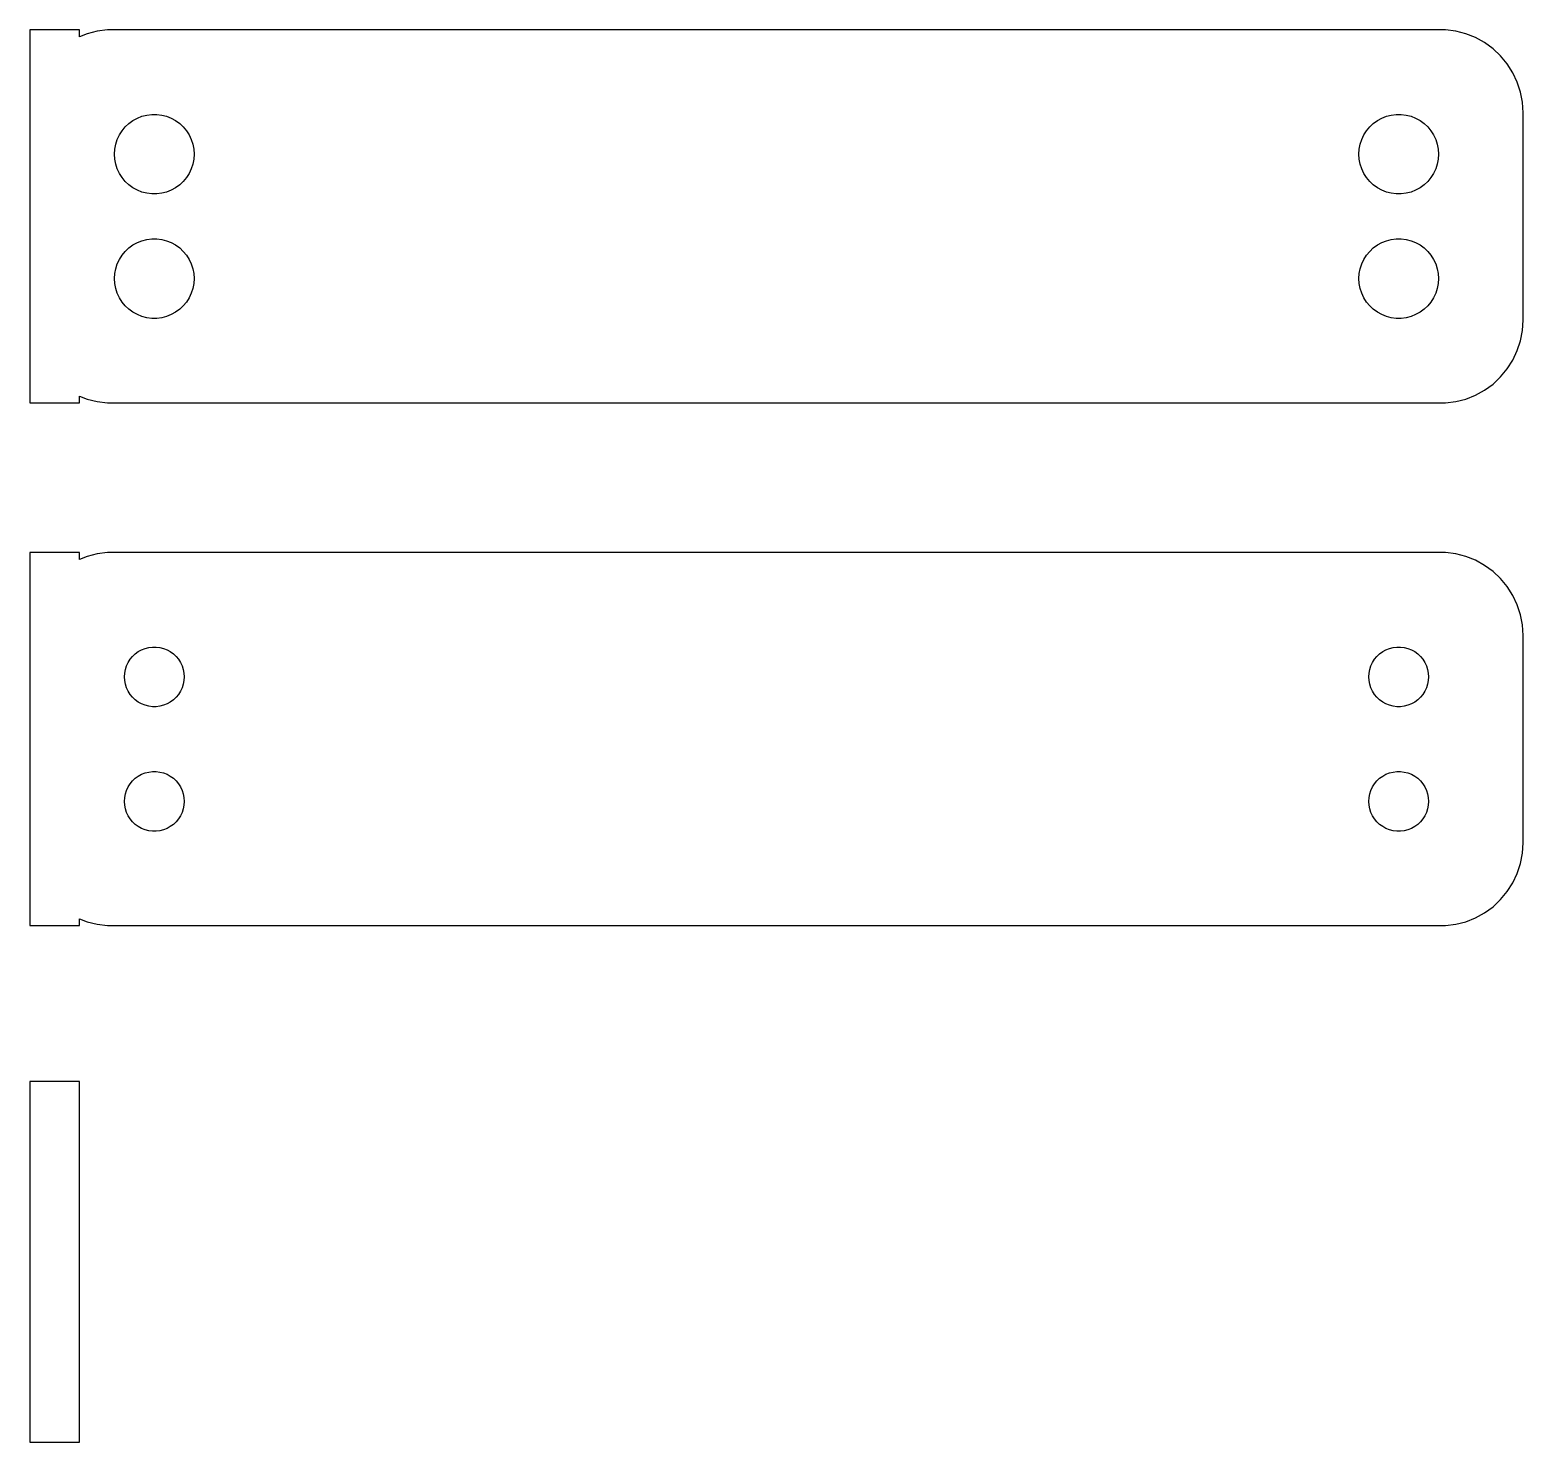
# Model space of a CAD drawing. Header units: metres. Extents: x -45 to 45, y -10.9 to 74.2.
import ezdxf

# ---------------------------------------------------------------- set-up
doc = ezdxf.new("R2010")
doc.units = ezdxf.units.M

msp = doc.modelspace()

# ---------------------------------------------------------------- linework, layer by layer
for p, q in [((-42, 74.2401), (-45, 74.2401)), ((-45, 74.2401), (-45, 51.7599)), ((-42, 73.8252), (-42, 74.2401)), ((-41.5451, 74.0053), (-42, 73.8252)), ((-40.9369, 74.1614), (-41.5451, 74.0053)), ((-40.3139, 74.2401), (-40.9369, 74.1614)), ((40.3139, 74.2401), (-40.3139, 74.2401)), ((40.9369, 74.1614), (40.3139, 74.2401)), ((41.5451, 74.0053), (40.9369, 74.1614)), ((42.1289, 73.7741), (41.5451, 74.0053)), ((42.6791, 73.4716), (42.1289, 73.7741)), ((43.1871, 73.1026), (42.6791, 73.4716)), ((43.6448, 72.6727), (43.1871, 73.1026)), ((44.0451, 72.1889), (43.6448, 72.6727)), ((44.3815, 71.6588), (44.0451, 72.1889)), ((44.6489, 71.0906), (44.3815, 71.6588)), ((44.8429, 70.4934), (44.6489, 71.0906)), ((44.9606, 69.8767), (44.8429, 70.4934)), ((45, 69.25), (44.9606, 69.8767)), ((-39.2495, 68.3929), (-39.0298, 68.5992)), ((-39.0298, 68.5992), (-38.786, 68.7764)), ((-38.786, 68.7764), (-38.5219, 68.9216)), ((-38.5219, 68.9216), (-38.2416, 69.0325)), ((-38.2416, 69.0325), (-37.9497, 69.1075)), ((-37.9497, 69.1075), (-37.6507, 69.1453)), ((-37.6507, 69.1453), (-37.3493, 69.1453)), ((-37.3493, 69.1453), (-37.0503, 69.1075)), ((-37.0503, 69.1075), (-36.7584, 69.0325)), ((-36.7584, 69.0325), (-36.4781, 68.9216)), ((-36.4781, 68.9216), (-36.214, 68.7764)), ((-36.214, 68.7764), (-35.9702, 68.5992)), ((-35.9702, 68.5992), (-35.7505, 68.3929)), ((35.7505, 68.3929), (35.9702, 68.5992)), ((35.9702, 68.5992), (36.214, 68.7764)), ((36.214, 68.7764), (36.4781, 68.9216)), ((36.4781, 68.9216), (36.7584, 69.0325)), ((36.7584, 69.0325), (37.0503, 69.1075)), ((37.0503, 69.1075), (37.3493, 69.1453)), ((37.3493, 69.1453), (37.6507, 69.1453)), ((37.6507, 69.1453), (37.9497, 69.1075)), ((37.9497, 69.1075), (38.2416, 69.0325)), ((38.2416, 69.0325), (38.5219, 68.9216)), ((38.5219, 68.9216), (38.786, 68.7764)), ((38.786, 68.7764), (39.0298, 68.5992)), ((39.0298, 68.5992), (39.2495, 68.3929)), ((45, 56.75), (45, 69.25)), ((-39.8246, 67.3468), (-39.7315, 67.6335)), ((-39.7315, 67.6335), (-39.6031, 67.9062)), ((-39.6031, 67.9062), (-39.4416, 68.1607)), ((-39.4416, 68.1607), (-39.2495, 68.3929)), ((-35.7505, 68.3929), (-35.5583, 68.1607)), ((-35.5583, 68.1607), (-35.3969, 67.9062)), ((-35.3969, 67.9062), (-35.2685, 67.6335)), ((-35.2685, 67.6335), (-35.1754, 67.3468)), ((35.1754, 67.3468), (35.2685, 67.6335)), ((35.2685, 67.6335), (35.3969, 67.9062)), ((35.3969, 67.9062), (35.5583, 68.1607)), ((35.5583, 68.1607), (35.7505, 68.3929)), ((39.2495, 68.3929), (39.4416, 68.1607)), ((39.4416, 68.1607), (39.6031, 67.9062)), ((39.6031, 67.9062), (39.7315, 67.6335)), ((39.7315, 67.6335), (39.8246, 67.3468)), ((-39.9, 66.75), (-39.8811, 67.0508)), ((-39.8811, 66.4492), (-39.9, 66.75)), ((-39.8811, 67.0508), (-39.8246, 67.3468)), ((-35.1754, 67.3468), (-35.1189, 67.0508)), ((-35.1189, 67.0508), (-35.1, 66.75)), ((-35.1, 66.75), (-35.1189, 66.4492)), ((35.1, 66.75), (35.1189, 67.0508)), ((35.1189, 66.4492), (35.1, 66.75)), ((35.1189, 67.0508), (35.1754, 67.3468)), ((39.8246, 67.3468), (39.8811, 67.0508)), ((39.8811, 67.0508), (39.9, 66.75)), ((39.9, 66.75), (39.8811, 66.4492)), ((-39.8246, 66.1531), (-39.8811, 66.4492)), ((-39.7315, 65.8665), (-39.8246, 66.1531)), ((-39.6031, 65.5938), (-39.7315, 65.8665)), ((-35.2685, 65.8665), (-35.3969, 65.5938)), ((-35.1754, 66.1531), (-35.2685, 65.8665)), ((-35.1189, 66.4492), (-35.1754, 66.1531)), ((35.1754, 66.1531), (35.1189, 66.4492)), ((35.2685, 65.8665), (35.1754, 66.1531)), ((35.3969, 65.5938), (35.2685, 65.8665)), ((39.7315, 65.8665), (39.6031, 65.5938)), ((39.8246, 66.1531), (39.7315, 65.8665)), ((39.8811, 66.4492), (39.8246, 66.1531)), ((-39.4416, 65.3393), (-39.6031, 65.5938)), ((-39.2495, 65.1071), (-39.4416, 65.3393)), ((-39.0298, 64.9008), (-39.2495, 65.1071)), ((-38.786, 64.7236), (-39.0298, 64.9008)), ((-35.9702, 64.9008), (-36.214, 64.7236)), ((-35.7505, 65.1071), (-35.9702, 64.9008)), ((-35.5583, 65.3393), (-35.7505, 65.1071)), ((-35.3969, 65.5938), (-35.5583, 65.3393)), ((35.5583, 65.3393), (35.3969, 65.5938)), ((35.7505, 65.1071), (35.5583, 65.3393)), ((35.9702, 64.9008), (35.7505, 65.1071)), ((36.214, 64.7236), (35.9702, 64.9008)), ((39.0298, 64.9008), (38.786, 64.7236)), ((39.2495, 65.1071), (39.0298, 64.9008)), ((39.4416, 65.3393), (39.2495, 65.1071)), ((39.6031, 65.5938), (39.4416, 65.3393)), ((-38.5219, 64.5784), (-38.786, 64.7236)), ((-38.2416, 64.4675), (-38.5219, 64.5784)), ((-37.9497, 64.3925), (-38.2416, 64.4675)), ((-37.6507, 64.3547), (-37.9497, 64.3925)), ((-37.3493, 64.3547), (-37.6507, 64.3547)), ((-37.0503, 64.3925), (-37.3493, 64.3547)), ((-36.7584, 64.4675), (-37.0503, 64.3925)), ((-36.4781, 64.5784), (-36.7584, 64.4675)), ((-36.214, 64.7236), (-36.4781, 64.5784)), ((36.4781, 64.5784), (36.214, 64.7236)), ((36.7584, 64.4675), (36.4781, 64.5784)), ((37.0503, 64.3925), (36.7584, 64.4675)), ((37.3493, 64.3547), (37.0503, 64.3925)), ((37.6507, 64.3547), (37.3493, 64.3547)), ((37.9497, 64.3925), (37.6507, 64.3547)), ((38.2416, 64.4675), (37.9497, 64.3925)), ((38.5219, 64.5784), (38.2416, 64.4675)), ((38.786, 64.7236), (38.5219, 64.5784)), ((-39.0298, 61.0992), (-38.786, 61.2764)), ((-38.786, 61.2764), (-38.5219, 61.4216)), ((-38.5219, 61.4216), (-38.2416, 61.5325)), ((-38.2416, 61.5325), (-37.9497, 61.6075)), ((-37.9497, 61.6075), (-37.6507, 61.6453)), ((-37.6507, 61.6453), (-37.3493, 61.6453)), ((-37.3493, 61.6453), (-37.0503, 61.6075)), ((-37.0503, 61.6075), (-36.7584, 61.5325)), ((-36.7584, 61.5325), (-36.4781, 61.4216)), ((-36.4781, 61.4216), (-36.214, 61.2764)), ((-36.214, 61.2764), (-35.9702, 61.0992)), ((35.9702, 61.0992), (36.214, 61.2764)), ((36.214, 61.2764), (36.4781, 61.4216)), ((36.4781, 61.4216), (36.7584, 61.5325)), ((36.7584, 61.5325), (37.0503, 61.6075)), ((37.0503, 61.6075), (37.3493, 61.6453)), ((37.3493, 61.6453), (37.6507, 61.6453)), ((37.6507, 61.6453), (37.9497, 61.6075)), ((37.9497, 61.6075), (38.2416, 61.5325)), ((38.2416, 61.5325), (38.5219, 61.4216)), ((38.5219, 61.4216), (38.786, 61.2764)), ((38.786, 61.2764), (39.0298, 61.0992)), ((-39.7315, 60.1335), (-39.6031, 60.4062)), ((-39.6031, 60.4062), (-39.4416, 60.6607)), ((-39.4416, 60.6607), (-39.2495, 60.8929)), ((-39.2495, 60.8929), (-39.0298, 61.0992)), ((-35.9702, 61.0992), (-35.7505, 60.8929)), ((-35.7505, 60.8929), (-35.5583, 60.6607)), ((-35.5583, 60.6607), (-35.3969, 60.4062)), ((-35.3969, 60.4062), (-35.2685, 60.1335)), ((35.2685, 60.1335), (35.3969, 60.4062)), ((35.3969, 60.4062), (35.5583, 60.6607)), ((35.5583, 60.6607), (35.7505, 60.8929)), ((35.7505, 60.8929), (35.9702, 61.0992)), ((39.0298, 61.0992), (39.2495, 60.8929)), ((39.2495, 60.8929), (39.4416, 60.6607)), ((39.4416, 60.6607), (39.6031, 60.4062)), ((39.6031, 60.4062), (39.7315, 60.1335)), ((-39.9, 59.25), (-39.8811, 59.5508)), ((-39.8811, 59.5508), (-39.8246, 59.8469)), ((-39.8246, 59.8469), (-39.7315, 60.1335)), ((-35.2685, 60.1335), (-35.1754, 59.8469)), ((-35.1754, 59.8469), (-35.1189, 59.5508)), ((-35.1189, 59.5508), (-35.1, 59.25)), ((35.1, 59.25), (35.1189, 59.5508)), ((35.1189, 59.5508), (35.1754, 59.8469)), ((35.1754, 59.8469), (35.2685, 60.1335)), ((39.7315, 60.1335), (39.8246, 59.8469)), ((39.8246, 59.8469), (39.8811, 59.5508)), ((39.8811, 59.5508), (39.9, 59.25)), ((-39.8811, 58.9492), (-39.9, 59.25)), ((-39.8246, 58.6532), (-39.8811, 58.9492)), ((-39.7315, 58.3665), (-39.8246, 58.6532)), ((-35.1754, 58.6532), (-35.2685, 58.3665)), ((-35.1189, 58.9492), (-35.1754, 58.6532)), ((-35.1, 59.25), (-35.1189, 58.9492)), ((35.1189, 58.9492), (35.1, 59.25)), ((35.1754, 58.6532), (35.1189, 58.9492)), ((35.2685, 58.3665), (35.1754, 58.6532)), ((39.8246, 58.6532), (39.7315, 58.3665)), ((39.8811, 58.9492), (39.8246, 58.6532)), ((39.9, 59.25), (39.8811, 58.9492)), ((-39.6031, 58.0938), (-39.7315, 58.3665)), ((-39.4416, 57.8393), (-39.6031, 58.0938)), ((-39.2495, 57.6071), (-39.4416, 57.8393)), ((-39.0298, 57.4008), (-39.2495, 57.6071)), ((-35.7505, 57.6071), (-35.9702, 57.4008)), ((-35.5583, 57.8393), (-35.7505, 57.6071)), ((-35.3969, 58.0938), (-35.5583, 57.8393)), ((-35.2685, 58.3665), (-35.3969, 58.0938)), ((35.3969, 58.0938), (35.2685, 58.3665)), ((35.5583, 57.8393), (35.3969, 58.0938)), ((35.7505, 57.6071), (35.5583, 57.8393)), ((35.9702, 57.4008), (35.7505, 57.6071)), ((39.2495, 57.6071), (39.0298, 57.4008)), ((39.4416, 57.8393), (39.2495, 57.6071)), ((39.6031, 58.0938), (39.4416, 57.8393)), ((39.7315, 58.3665), (39.6031, 58.0938)), ((-38.786, 57.2236), (-39.0298, 57.4008)), ((-38.5219, 57.0784), (-38.786, 57.2236)), ((-38.2416, 56.9675), (-38.5219, 57.0784)), ((-37.9497, 56.8925), (-38.2416, 56.9675)), ((-37.6507, 56.8547), (-37.9497, 56.8925)), ((-37.3493, 56.8547), (-37.6507, 56.8547)), ((-37.0503, 56.8925), (-37.3493, 56.8547)), ((-36.7584, 56.9675), (-37.0503, 56.8925)), ((-36.4781, 57.0784), (-36.7584, 56.9675)), ((-36.214, 57.2236), (-36.4781, 57.0784)), ((-35.9702, 57.4008), (-36.214, 57.2236)), ((36.214, 57.2236), (35.9702, 57.4008)), ((36.4781, 57.0784), (36.214, 57.2236)), ((36.7584, 56.9675), (36.4781, 57.0784)), ((37.0503, 56.8925), (36.7584, 56.9675)), ((37.3493, 56.8547), (37.0503, 56.8925)), ((37.6507, 56.8547), (37.3493, 56.8547)), ((37.9497, 56.8925), (37.6507, 56.8547)), ((38.2416, 56.9675), (37.9497, 56.8925)), ((38.5219, 57.0784), (38.2416, 56.9675)), ((38.786, 57.2236), (38.5219, 57.0784)), ((39.0298, 57.4008), (38.786, 57.2236)), ((44.9606, 56.1233), (45, 56.75)), ((44.8429, 55.5066), (44.9606, 56.1233)), ((44.3815, 54.3412), (44.6489, 54.9094)), ((44.6489, 54.9094), (44.8429, 55.5066)), ((44.0451, 53.8111), (44.3815, 54.3412)), ((43.1871, 52.8974), (43.6448, 53.3273)), ((43.6448, 53.3273), (44.0451, 53.8111)), ((41.5451, 51.9947), (42.1289, 52.2259)), ((42.1289, 52.2259), (42.6791, 52.5284)), ((42.6791, 52.5284), (43.1871, 52.8974)), ((-45, 51.7599), (-42, 51.7599)), ((-42, 52.1748), (-41.5451, 51.9947)), ((-42, 51.7599), (-42, 52.1748)), ((-41.5451, 51.9947), (-40.9369, 51.8386)), ((-40.9369, 51.8386), (-40.3139, 51.7599)), ((-40.3139, 51.7599), (40.3139, 51.7599)), ((40.3139, 51.7599), (40.9369, 51.8386)), ((40.9369, 51.8386), (41.5451, 51.9947)), ((-42, 42.7401), (-45, 42.7401)), ((-45, 42.7401), (-45, 20.2599)), ((-42, 42.3252), (-42, 42.7401)), ((-41.5451, 42.5053), (-42, 42.3252)), ((-40.9369, 42.6614), (-41.5451, 42.5053)), ((-40.3139, 42.7401), (-40.9369, 42.6614)), ((40.3139, 42.7401), (-40.3139, 42.7401)), ((40.9369, 42.6614), (40.3139, 42.7401)), ((41.5451, 42.5053), (40.9369, 42.6614)), ((42.1289, 42.2741), (41.5451, 42.5053)), ((42.6791, 41.9716), (42.1289, 42.2741)), ((43.1871, 41.6026), (42.6791, 41.9716)), ((43.6448, 41.1727), (43.1871, 41.6026)), ((44.0451, 40.6889), (43.6448, 41.1727)), ((44.3815, 40.1588), (44.0451, 40.6889)), ((44.6489, 39.5906), (44.3815, 40.1588)), ((44.8429, 38.9934), (44.6489, 39.5906)), ((44.9606, 38.3767), (44.8429, 38.9934)), ((45, 37.75), (44.9606, 38.3767)), ((-38.2664, 36.8787), (-38.0562, 36.9619)), ((-38.0562, 36.9619), (-37.8373, 37.0181)), ((-37.8373, 37.0181), (-37.613, 37.0464)), ((-37.613, 37.0464), (-37.387, 37.0464)), ((-37.387, 37.0464), (-37.1627, 37.0181)), ((-37.1627, 37.0181), (-36.9438, 36.9619)), ((-36.9438, 36.9619), (-36.7336, 36.8787)), ((36.7336, 36.8787), (36.9438, 36.9619)), ((36.9438, 36.9619), (37.1627, 37.0181)), ((37.1627, 37.0181), (37.387, 37.0464)), ((37.387, 37.0464), (37.613, 37.0464)), ((37.613, 37.0464), (37.8373, 37.0181)), ((37.8373, 37.0181), (38.0562, 36.9619)), ((38.0562, 36.9619), (38.2664, 36.8787)), ((45, 25.25), (45, 37.75)), ((-39.1736, 35.9126), (-39.0773, 36.1171)), ((-39.0773, 36.1171), (-38.9562, 36.308)), ((-38.9562, 36.308), (-38.8121, 36.4822)), ((-38.8121, 36.4822), (-38.6474, 36.6369)), ((-38.6474, 36.6369), (-38.4645, 36.7698)), ((-38.4645, 36.7698), (-38.2664, 36.8787)), ((-36.7336, 36.8787), (-36.5355, 36.7698)), ((-36.5355, 36.7698), (-36.3526, 36.6369)), ((-36.3526, 36.6369), (-36.1879, 36.4822)), ((-36.1879, 36.4822), (-36.0438, 36.308)), ((-36.0438, 36.308), (-35.9226, 36.1171)), ((-35.9226, 36.1171), (-35.8264, 35.9126)), ((35.8264, 35.9126), (35.9226, 36.1171)), ((35.9226, 36.1171), (36.0438, 36.308)), ((36.0438, 36.308), (36.1879, 36.4822)), ((36.1879, 36.4822), (36.3526, 36.6369)), ((36.3526, 36.6369), (36.5355, 36.7698)), ((36.5355, 36.7698), (36.7336, 36.8787)), ((38.2664, 36.8787), (38.4645, 36.7698)), ((38.4645, 36.7698), (38.6474, 36.6369)), ((38.6474, 36.6369), (38.8121, 36.4822)), ((38.8121, 36.4822), (38.9562, 36.308)), ((38.9562, 36.308), (39.0773, 36.1171)), ((39.0773, 36.1171), (39.1736, 35.9126)), ((-39.3, 35.25), (-39.2858, 35.4756)), ((-39.2858, 35.0244), (-39.3, 35.25)), ((-39.2858, 35.4756), (-39.2434, 35.6976)), ((-39.2434, 35.6976), (-39.1736, 35.9126)), ((-35.8264, 35.9126), (-35.7565, 35.6976)), ((-35.7565, 35.6976), (-35.7142, 35.4756)), ((-35.7142, 35.4756), (-35.7, 35.25)), ((-35.7, 35.25), (-35.7142, 35.0244)), ((35.7, 35.25), (35.7142, 35.4756)), ((35.7142, 35.0244), (35.7, 35.25)), ((35.7142, 35.4756), (35.7565, 35.6976)), ((35.7565, 35.6976), (35.8264, 35.9126)), ((39.1736, 35.9126), (39.2434, 35.6976)), ((39.2434, 35.6976), (39.2858, 35.4756)), ((39.2858, 35.4756), (39.3, 35.25)), ((39.3, 35.25), (39.2858, 35.0244)), ((-39.2434, 34.8024), (-39.2858, 35.0244)), ((-39.1736, 34.5874), (-39.2434, 34.8024)), ((-39.0773, 34.3828), (-39.1736, 34.5874)), ((-38.9562, 34.192), (-39.0773, 34.3828)), ((-35.9226, 34.3828), (-36.0438, 34.192)), ((-35.8264, 34.5874), (-35.9226, 34.3828)), ((-35.7565, 34.8024), (-35.8264, 34.5874)), ((-35.7142, 35.0244), (-35.7565, 34.8024)), ((35.7565, 34.8024), (35.7142, 35.0244)), ((35.8264, 34.5874), (35.7565, 34.8024)), ((35.9226, 34.3828), (35.8264, 34.5874)), ((36.0438, 34.192), (35.9226, 34.3828)), ((39.0773, 34.3828), (38.9562, 34.192)), ((39.1736, 34.5874), (39.0773, 34.3828)), ((39.2434, 34.8024), (39.1736, 34.5874)), ((39.2858, 35.0244), (39.2434, 34.8024)), ((-38.8121, 34.0178), (-38.9562, 34.192)), ((-38.6474, 33.8631), (-38.8121, 34.0178)), ((-38.4645, 33.7302), (-38.6474, 33.8631)), ((-38.2664, 33.6213), (-38.4645, 33.7302)), ((-38.0562, 33.5381), (-38.2664, 33.6213)), ((-37.8373, 33.4819), (-38.0562, 33.5381)), ((-37.613, 33.4536), (-37.8373, 33.4819)), ((-37.387, 33.4536), (-37.613, 33.4536)), ((-37.1627, 33.4819), (-37.387, 33.4536)), ((-36.9438, 33.5381), (-37.1627, 33.4819)), ((-36.7336, 33.6213), (-36.9438, 33.5381)), ((-36.5355, 33.7302), (-36.7336, 33.6213)), ((-36.3526, 33.8631), (-36.5355, 33.7302)), ((-36.1879, 34.0178), (-36.3526, 33.8631)), ((-36.0438, 34.192), (-36.1879, 34.0178)), ((36.1879, 34.0178), (36.0438, 34.192)), ((36.3526, 33.8631), (36.1879, 34.0178)), ((36.5355, 33.7302), (36.3526, 33.8631)), ((36.7336, 33.6213), (36.5355, 33.7302)), ((36.9438, 33.5381), (36.7336, 33.6213)), ((37.1627, 33.4819), (36.9438, 33.5381)), ((37.387, 33.4536), (37.1627, 33.4819)), ((37.613, 33.4536), (37.387, 33.4536)), ((37.8373, 33.4819), (37.613, 33.4536)), ((38.0562, 33.5381), (37.8373, 33.4819)), ((38.2664, 33.6213), (38.0562, 33.5381)), ((38.4645, 33.7302), (38.2664, 33.6213)), ((38.6474, 33.8631), (38.4645, 33.7302)), ((38.8121, 34.0178), (38.6474, 33.8631)), ((38.9562, 34.192), (38.8121, 34.0178)), ((-39.0773, 28.6172), (-38.9562, 28.808)), ((-38.9562, 28.808), (-38.8121, 28.9822)), ((-38.8121, 28.9822), (-38.6474, 29.1369)), ((-38.6474, 29.1369), (-38.4645, 29.2698)), ((-38.4645, 29.2698), (-38.2664, 29.3787)), ((-38.2664, 29.3787), (-38.0562, 29.4619)), ((-38.0562, 29.4619), (-37.8373, 29.5181)), ((-37.8373, 29.5181), (-37.613, 29.5464)), ((-37.613, 29.5464), (-37.387, 29.5464)), ((-37.387, 29.5464), (-37.1627, 29.5181)), ((-37.1627, 29.5181), (-36.9438, 29.4619)), ((-36.9438, 29.4619), (-36.7336, 29.3787)), ((-36.7336, 29.3787), (-36.5355, 29.2698)), ((-36.5355, 29.2698), (-36.3526, 29.1369)), ((-36.3526, 29.1369), (-36.1879, 28.9822)), ((-36.1879, 28.9822), (-36.0438, 28.808)), ((-36.0438, 28.808), (-35.9226, 28.6172)), ((35.9226, 28.6172), (36.0438, 28.808)), ((36.0438, 28.808), (36.1879, 28.9822)), ((36.1879, 28.9822), (36.3526, 29.1369)), ((36.3526, 29.1369), (36.5355, 29.2698)), ((36.5355, 29.2698), (36.7336, 29.3787)), ((36.7336, 29.3787), (36.9438, 29.4619)), ((36.9438, 29.4619), (37.1627, 29.5181)), ((37.1627, 29.5181), (37.387, 29.5464)), ((37.387, 29.5464), (37.613, 29.5464)), ((37.613, 29.5464), (37.8373, 29.5181)), ((37.8373, 29.5181), (38.0562, 29.4619)), ((38.0562, 29.4619), (38.2664, 29.3787)), ((38.2664, 29.3787), (38.4645, 29.2698)), ((38.4645, 29.2698), (38.6474, 29.1369)), ((38.6474, 29.1369), (38.8121, 28.9822)), ((38.8121, 28.9822), (38.9562, 28.808)), ((38.9562, 28.808), (39.0773, 28.6172)), ((-39.3, 27.75), (-39.2858, 27.9756)), ((-39.2858, 27.9756), (-39.2434, 28.1976)), ((-39.2434, 28.1976), (-39.1736, 28.4126)), ((-39.1736, 28.4126), (-39.0773, 28.6172)), ((-35.9226, 28.6172), (-35.8264, 28.4126)), ((-35.8264, 28.4126), (-35.7565, 28.1976)), ((-35.7565, 28.1976), (-35.7142, 27.9756)), ((-35.7142, 27.9756), (-35.7, 27.75)), ((35.7, 27.75), (35.7142, 27.9756)), ((35.7142, 27.9756), (35.7565, 28.1976)), ((35.7565, 28.1976), (35.8264, 28.4126)), ((35.8264, 28.4126), (35.9226, 28.6172)), ((39.0773, 28.6172), (39.1736, 28.4126)), ((39.1736, 28.4126), (39.2434, 28.1976)), ((39.2434, 28.1976), (39.2858, 27.9756)), ((39.2858, 27.9756), (39.3, 27.75)), ((-39.2858, 27.5244), (-39.3, 27.75)), ((-39.2434, 27.3024), (-39.2858, 27.5244)), ((-39.1736, 27.0874), (-39.2434, 27.3024)), ((-39.0773, 26.8829), (-39.1736, 27.0874)), ((-35.8264, 27.0874), (-35.9226, 26.8829)), ((-35.7565, 27.3024), (-35.8264, 27.0874)), ((-35.7142, 27.5244), (-35.7565, 27.3024)), ((-35.7, 27.75), (-35.7142, 27.5244)), ((35.7142, 27.5244), (35.7, 27.75)), ((35.7565, 27.3024), (35.7142, 27.5244)), ((35.8264, 27.0874), (35.7565, 27.3024)), ((35.9226, 26.8829), (35.8264, 27.0874)), ((39.1736, 27.0874), (39.0773, 26.8829)), ((39.2434, 27.3024), (39.1736, 27.0874)), ((39.2858, 27.5244), (39.2434, 27.3024)), ((39.3, 27.75), (39.2858, 27.5244)), ((-38.9562, 26.692), (-39.0773, 26.8829)), ((-38.8121, 26.5178), (-38.9562, 26.692)), ((-38.6474, 26.3631), (-38.8121, 26.5178)), ((-38.4645, 26.2302), (-38.6474, 26.3631)), ((-38.2664, 26.1213), (-38.4645, 26.2302)), ((-38.0562, 26.0381), (-38.2664, 26.1213)), ((-36.7336, 26.1213), (-36.9438, 26.0381)), ((-36.5355, 26.2302), (-36.7336, 26.1213)), ((-36.3526, 26.3631), (-36.5355, 26.2302)), ((-36.1879, 26.5178), (-36.3526, 26.3631)), ((-36.0438, 26.692), (-36.1879, 26.5178)), ((-35.9226, 26.8829), (-36.0438, 26.692)), ((36.0438, 26.692), (35.9226, 26.8829)), ((36.1879, 26.5178), (36.0438, 26.692)), ((36.3526, 26.3631), (36.1879, 26.5178)), ((36.5355, 26.2302), (36.3526, 26.3631)), ((36.7336, 26.1213), (36.5355, 26.2302)), ((36.9438, 26.0381), (36.7336, 26.1213)), ((38.2664, 26.1213), (38.0562, 26.0381)), ((38.4645, 26.2302), (38.2664, 26.1213)), ((38.6474, 26.3631), (38.4645, 26.2302)), ((38.8121, 26.5178), (38.6474, 26.3631)), ((38.9562, 26.692), (38.8121, 26.5178)), ((39.0773, 26.8829), (38.9562, 26.692)), ((-37.8373, 25.9819), (-38.0562, 26.0381)), ((-37.613, 25.9536), (-37.8373, 25.9819)), ((-37.387, 25.9536), (-37.613, 25.9536)), ((-37.1627, 25.9819), (-37.387, 25.9536)), ((-36.9438, 26.0381), (-37.1627, 25.9819)), ((37.1627, 25.9819), (36.9438, 26.0381)), ((37.387, 25.9536), (37.1627, 25.9819)), ((37.613, 25.9536), (37.387, 25.9536)), ((37.8373, 25.9819), (37.613, 25.9536)), ((38.0562, 26.0381), (37.8373, 25.9819)), ((44.9606, 24.6233), (45, 25.25)), ((44.8429, 24.0066), (44.9606, 24.6233)), ((44.3815, 22.8412), (44.6489, 23.4094)), ((44.6489, 23.4094), (44.8429, 24.0066)), ((44.0451, 22.3111), (44.3815, 22.8412)), ((43.1871, 21.3974), (43.6448, 21.8273)), ((43.6448, 21.8273), (44.0451, 22.3111)), ((41.5451, 20.4947), (42.1289, 20.7259)), ((42.1289, 20.7259), (42.6791, 21.0284)), ((42.6791, 21.0284), (43.1871, 21.3974)), ((-45, 20.2599), (-42, 20.2599)), ((-42, 20.6748), (-41.5451, 20.4947)), ((-42, 20.2599), (-42, 20.6748)), ((-41.5451, 20.4947), (-40.9369, 20.3386)), ((-40.9369, 20.3386), (-40.3139, 20.2599)), ((-40.3139, 20.2599), (40.3139, 20.2599)), ((40.3139, 20.2599), (40.9369, 20.3386)), ((40.9369, 20.3386), (41.5451, 20.4947)), ((-42, 10.8648), (-45, 10.8648)), ((-45, 10.8648), (-45, -10.8648)), ((-42, -10.8648), (-42, 10.8648)), ((-45, -10.8648), (-42, -10.8648))]:
    msp.add_line(p, q)

doc.saveas('drawing.dxf')
